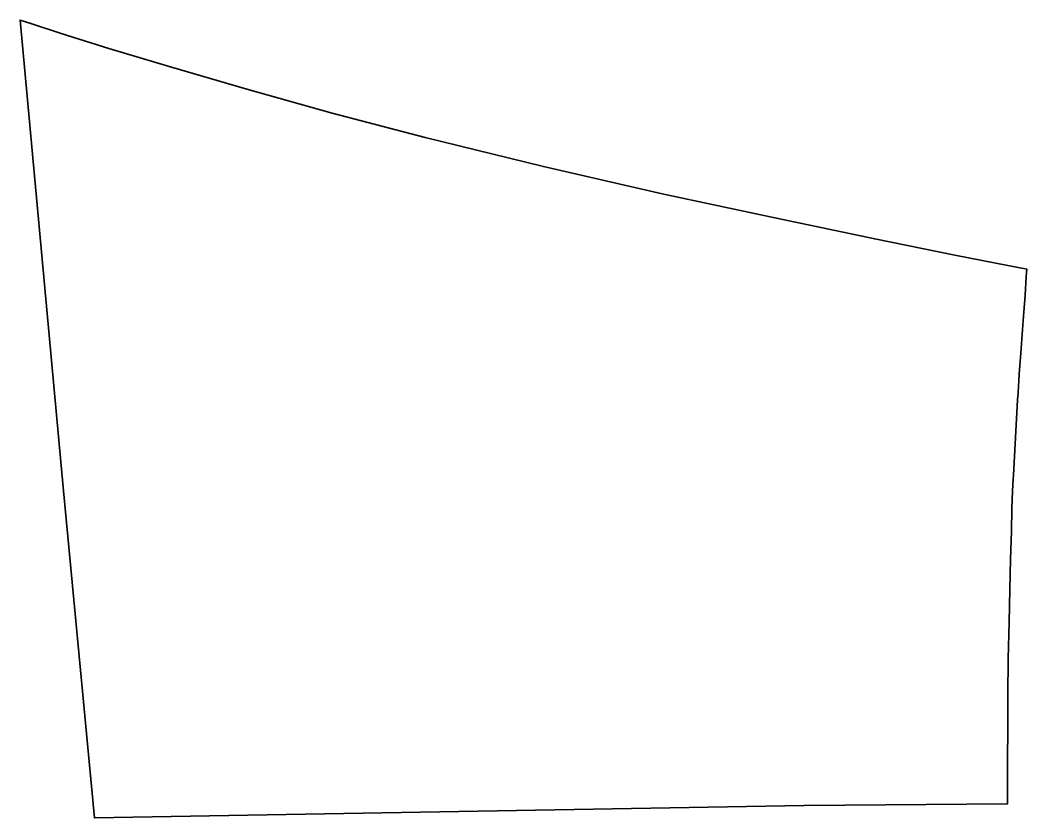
# Model space of a CAD drawing. Extents: x 0 to 3521, y -2790 to 0.
import ezdxf

# ---------------------------------------------------------------- set-up
doc = ezdxf.new("R2010")
doc.units = 0
doc.linetypes.add('Solid', pattern=[0])

msp = doc.modelspace()

# ---------------------------------------------------------------- linework, layer by layer
at = {"color": 0, "linetype": 'Solid', "lineweight": 35}
msp.add_lwpolyline([(152, -1646), (0, 0), (37, -12), (143, -47), (310, -99), (529, -165), (793, -242), (1091, -325), (1417, -411), (1830, -512), (2246, -607), (2640, -692), (2989, -765), (3269, -822), (3454, -858), (3521, -871), (3519, -897), (3515, -962), (3508, -1051), (3501, -1148), (3494, -1238), (3490, -1303), (3488, -1328), (3474, -1592), (3473, -1606), (3471, -1646), (3469, -1708), (3467, -1789), (3464, -1885), (3461, -1991), (3459, -2105), (3456, -2234), (3455, -2362), (3454, -2481), (3453, -2585), (3453, -2667), (3453, -2721), (3453, -2741), (2742, -2747), (260, -2790), (152, -1646)], close=True, dxfattribs=at)

doc.saveas('drawing.dxf')
